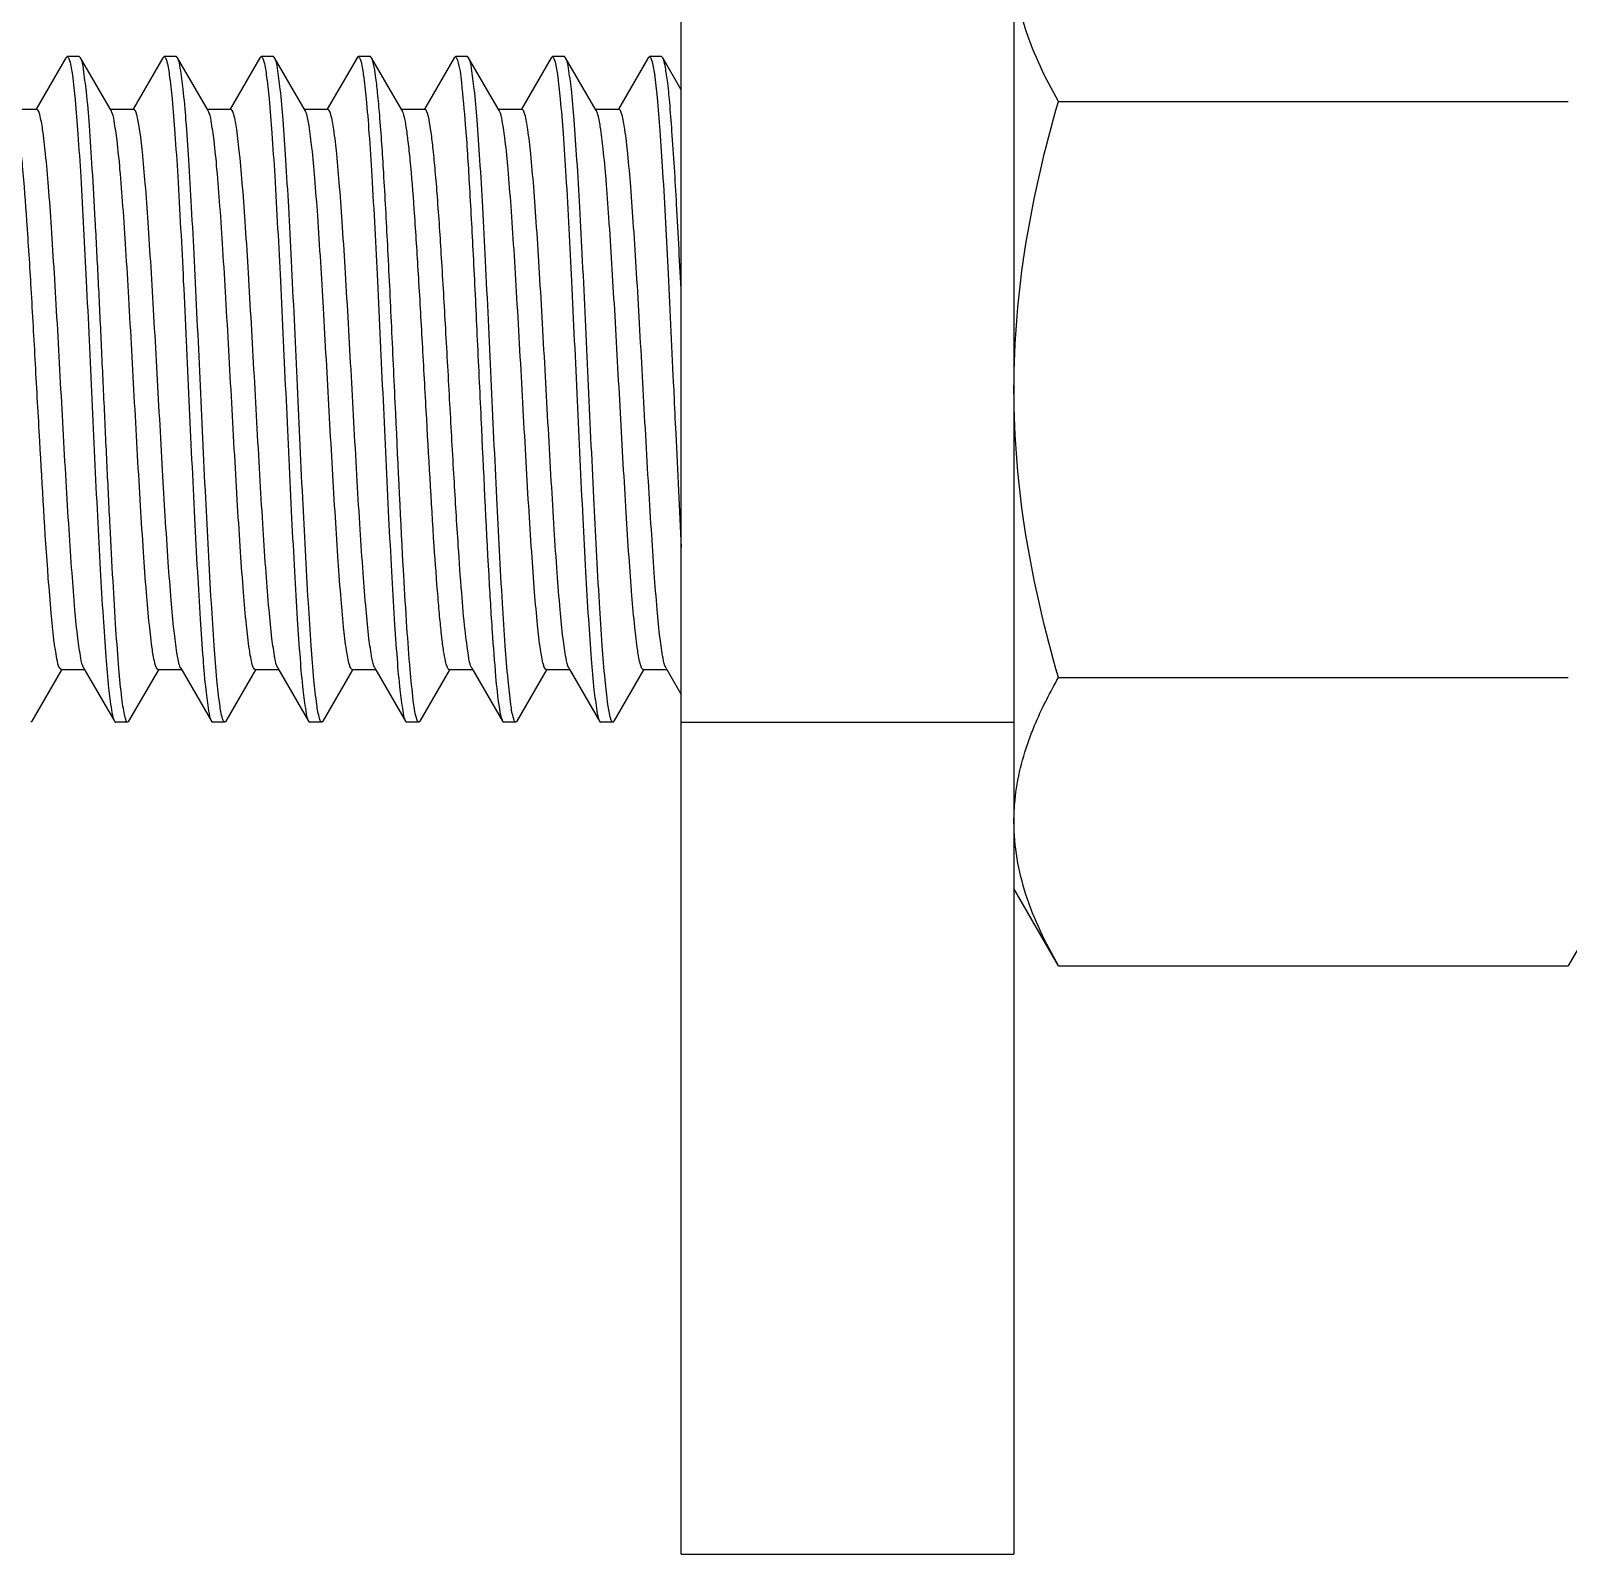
# Model space of a CAD drawing. Extents: x -191212 to 1245715665, y -234495 to 250873.
# Drawn here: x 180498.3 to 180592.1, y 129931.3 to 130024.2 of the extents above; entities that cross this region are included whole.
import ezdxf

# ---------------------------------------------------------------- set-up
doc = ezdxf.new("R2010")
doc.units = 0
doc.header["$LTSCALE"] = 500
doc.layers.get('0').update_dxf_attribs({"linetype": 'CONTINUOUS'})
doc.layers.add('PUB_TEXT', color=7, linetype='CONTINUOUS')

# ---------------------------------------------------------------- blocks, each defined once
blk = doc.blocks.new('deeeeee')
at = {"linetype": 'Continuous'}
for p, q in [((-471700.77, -354887.92), (-471700.77, -354688.55)), ((-471670.28, -354688.55), (-471670.28, -354887.92)), ((-471757.17, -354750.8), (-471759.9, -354755.5)), ((-471757.17, -354750.8), (-471757.06, -354750.7)), ((-471755.95, -354750.7), (-471757.06, -354750.7)), ((-471755.95, -354750.7), (-471757.06, -354750.7)), ((-471757.06, -354750.7), (-471757.04, -354750.71)), ((-471755.83, -354750.8), (-471755.95, -354750.7)), ((-471753.03, -354755.65), (-471755.83, -354750.8)), ((-471748.28, -354750.8), (-471751, -354755.5)), ((-471748.28, -354750.8), (-471748.17, -354750.7)), ((-471747.05, -354750.7), (-471748.17, -354750.7)), ((-471747.05, -354750.7), (-471748.17, -354750.7)), ((-471748.17, -354750.7), (-471748.15, -354750.71)), ((-471746.94, -354750.8), (-471747.05, -354750.7)), ((-471744.13, -354755.65), (-471746.94, -354750.8)), ((-471739.39, -354750.8), (-471742.11, -354755.5)), ((-471739.39, -354750.8), (-471739.27, -354750.7)), ((-471738.16, -354750.7), (-471739.27, -354750.7)), ((-471738.16, -354750.7), (-471739.27, -354750.7)), ((-471739.27, -354750.7), (-471739.25, -354750.71)), ((-471738.05, -354750.8), (-471738.16, -354750.7)), ((-471735.24, -354755.65), (-471738.05, -354750.8)), ((-471730.49, -354750.8), (-471733.22, -354755.5)), ((-471730.49, -354750.8), (-471730.38, -354750.7)), ((-471729.27, -354750.7), (-471730.38, -354750.7)), ((-471729.27, -354750.7), (-471730.38, -354750.7)), ((-471730.38, -354750.7), (-471730.36, -354750.71)), ((-471729.15, -354750.8), (-471729.27, -354750.7)), ((-471726.34, -354755.65), (-471729.15, -354750.8)), ((-471721.6, -354750.8), (-471724.32, -354755.5)), ((-471721.6, -354750.8), (-471721.48, -354750.7)), ((-471720.37, -354750.7), (-471721.48, -354750.7)), ((-471720.37, -354750.7), (-471721.48, -354750.7)), ((-471721.48, -354750.7), (-471721.47, -354750.71)), ((-471720.26, -354750.8), (-471720.37, -354750.7)), ((-471717.45, -354755.65), (-471720.26, -354750.8)), ((-471712.7, -354750.8), (-471715.43, -354755.5)), ((-471712.7, -354750.8), (-471712.59, -354750.7)), ((-471711.48, -354750.7), (-471712.59, -354750.7)), ((-471711.48, -354750.7), (-471712.59, -354750.7)), ((-471712.59, -354750.7), (-471712.57, -354750.71)), ((-471711.37, -354750.8), (-471711.48, -354750.7)), ((-471708.56, -354755.65), (-471711.37, -354750.8)), ((-471703.81, -354750.8), (-471706.54, -354755.5)), ((-471703.81, -354750.8), (-471703.7, -354750.7)), ((-471702.59, -354750.7), (-471703.7, -354750.7)), ((-471702.59, -354750.7), (-471703.7, -354750.7)), ((-471703.7, -354750.7), (-471703.68, -354750.71)), ((-471702.47, -354750.8), (-471702.59, -354750.7)), ((-471700.77, -354753.74), (-471702.47, -354750.8)), ((-471666.2, -354754.8), (-471619.48, -354754.8)), ((-471759.85, -354755.53), (-471761.99, -354755.53)), ((-471750.95, -354755.53), (-471753.09, -354755.53)), ((-471742.06, -354755.53), (-471744.2, -354755.53)), ((-471733.17, -354755.53), (-471735.31, -354755.53)), ((-471735.15, -354755.84), (-471735.24, -354755.65)), ((-471724.27, -354755.53), (-471726.41, -354755.53)), ((-471715.38, -354755.53), (-471717.52, -354755.53)), ((-471706.49, -354755.53), (-471708.62, -354755.53)), ((-471701.47, -354781.23), (-471701.46, -354781.55)), ((-471760.28, -354811.59), (-471757.56, -354806.89)), ((-471757.61, -354806.86), (-471757.74, -354806.75)), ((-471757.61, -354806.86), (-471755.47, -354806.86)), ((-471755.53, -354806.75), (-471752.73, -354811.59)), ((-471751.39, -354811.59), (-471748.66, -354806.89)), ((-471748.71, -354806.86), (-471746.57, -354806.86)), ((-471746.64, -354806.74), (-471743.83, -354811.59)), ((-471742.49, -354811.59), (-471739.77, -354806.89)), ((-471739.82, -354806.86), (-471737.68, -354806.86)), ((-471737.75, -354806.74), (-471734.94, -354811.59)), ((-471733.6, -354811.59), (-471730.88, -354806.89)), ((-471730.93, -354806.86), (-471728.79, -354806.86)), ((-471728.85, -354806.74), (-471726.05, -354811.59)), ((-471724.71, -354811.59), (-471721.98, -354806.89)), ((-471722.03, -354806.86), (-471719.89, -354806.86)), ((-471719.96, -354806.74), (-471717.15, -354811.59)), ((-471715.81, -354811.59), (-471713.09, -354806.89)), ((-471713.14, -354806.86), (-471711, -354806.86)), ((-471711.07, -354806.74), (-471708.26, -354811.59)), ((-471706.92, -354811.59), (-471704.2, -354806.89)), ((-471704.25, -354806.86), (-471702.11, -354806.86)), ((-471702.17, -354806.74), (-471702.11, -354806.86)), ((-471702.11, -354806.86), (-471700.77, -354809.16)), ((-471666.2, -354807.6), (-471619.48, -354807.6)), ((-471760.28, -354811.59), (-471760.39, -354811.69)), ((-471752.75, -354811.55), (-471752.73, -354811.59)), ((-471752.73, -354811.59), (-471752.68, -354811.65)), ((-471751.5, -354811.69), (-471752.61, -354811.69)), ((-471751.39, -354811.59), (-471751.5, -354811.69)), ((-471743.83, -354811.59), (-471743.72, -354811.69)), ((-471742.61, -354811.69), (-471743.72, -354811.69)), ((-471742.61, -354811.69), (-471743.72, -354811.69)), ((-471742.61, -354811.69), (-471742.62, -354811.69)), ((-471742.49, -354811.59), (-471742.61, -354811.69)), ((-471734.94, -354811.59), (-471734.83, -354811.69)), ((-471733.71, -354811.69), (-471734.83, -354811.69)), ((-471733.71, -354811.69), (-471734.83, -354811.69)), ((-471733.71, -354811.69), (-471733.73, -354811.69)), ((-471733.6, -354811.59), (-471733.71, -354811.69)), ((-471726.05, -354811.59), (-471725.93, -354811.69)), ((-471724.82, -354811.69), (-471725.93, -354811.69)), ((-471724.82, -354811.69), (-471725.93, -354811.69)), ((-471724.71, -354811.59), (-471724.82, -354811.69)), ((-471717.15, -354811.59), (-471717.04, -354811.69)), ((-471715.93, -354811.69), (-471717.04, -354811.69)), ((-471715.93, -354811.69), (-471717.04, -354811.69)), ((-471715.93, -354811.69), (-471715.94, -354811.69)), ((-471715.81, -354811.59), (-471715.93, -354811.69)), ((-471708.26, -354811.59), (-471708.14, -354811.69)), ((-471707.03, -354811.69), (-471708.14, -354811.69)), ((-471707.03, -354811.69), (-471708.14, -354811.69)), ((-471707.03, -354811.69), (-471707.05, -354811.69)), ((-471706.92, -354811.59), (-471707.03, -354811.69)), ((-471700.77, -354811.69), (-471670.28, -354811.69)), ((-471666.2, -354834), (-471670.28, -354826.92)), ((-471615.4, -354826.92), (-471619.48, -354834)), ((-471666.2, -354834), (-471619.48, -354834)), ((-471700.77, -354887.92), (-471670.28, -354887.92))]:
    blk.add_line(p, q, dxfattribs=at)
for points, knots in [([(-471666.2, -354754.8), (-471667.39, -354752.72), (-471669.44, -354748.51), (-471670.28, -354743.85), (-471670.28, -354741.59)], [0, 0, 0, 0, 0.514931, 1, 1, 1, 1]), ([(-471757.04, -354750.71), (-471757.02, -354750.71), (-471756.91, -354750.8), (-471756.88, -354750.95), (-471756.84, -354751.06)], [0, 0, 0, 0, 0.142412, 1, 1, 1, 1]), ([(-471756.84, -354751.06), (-471756.71, -354751.49), (-471756.53, -354752.7), (-471756.29, -354754.95), (-471756.05, -354758.05), (-471755.69, -354763.58), (-471755.28, -354771.68), (-471754.8, -354782.05), (-471754.39, -354790.87), (-471754.04, -354797.52), (-471753.79, -354801.82), (-471753.54, -354805.44), (-471753.31, -354808.28), (-471753.05, -354810.22), (-471752.9, -354811.24), (-471752.75, -354811.55)], [0, 0, 0, 0, 0.022323, 0.059966, 0.111809, 0.176196, 0.333935, 0.512859, 0.689876, 0.770433, 0.84213, 0.902644, 0.950025, 0.982776, 1, 1, 1, 1]), ([(-471751.5, -354811.69), (-471751.57, -354811.69), (-471751.69, -354811.45), (-471751.79, -354811.06), (-471751.93, -354810.35), (-471752.12, -354808.92), (-471752.35, -354806.49), (-471752.61, -354802.92), (-471752.87, -354798.55), (-471753.14, -354793.56), (-471753.4, -354788.11), (-471753.67, -354782.4), (-471753.93, -354776.66), (-471754.2, -354771.08), (-471754.47, -354765.87), (-471754.73, -354761.21), (-471755, -354757.3), (-471755.23, -354754.23), (-471755.52, -354752.19), (-471755.66, -354751.11), (-471755.83, -354750.8)], [0, 0, 0, 0, 0.003179, 0.010349, 0.021865, 0.037693, 0.081777, 0.141086, 0.21349, 0.29637, 0.38671, 0.481216, 0.576446, 0.66894, 0.755331, 0.832471, 0.897559, 0.948248, 0.982744, 1, 1, 1, 1]), ([(-471748.15, -354750.71), (-471748.13, -354750.71), (-471748.02, -354750.79), (-471747.99, -354750.93), (-471747.96, -354751.03)], [0, 0, 0, 0, 0.146004, 1, 1, 1, 1]), ([(-471747.96, -354751.03), (-471747.82, -354751.45), (-471747.65, -354752.65), (-471747.4, -354754.88), (-471747.16, -354757.99), (-471746.8, -354763.55), (-471746.38, -354771.71), (-471745.9, -354782.16), (-471745.49, -354791.03), (-471745.14, -354797.71), (-471744.89, -354802.01), (-471744.63, -354805.62), (-471744.41, -354808.43), (-471744.14, -354810.31), (-471744, -354811.31), (-471743.83, -354811.59)], [0, 0, 0, 0, 0.021904, 0.059356, 0.111234, 0.175859, 0.334521, 0.514585, 0.692487, 0.773246, 0.844913, 0.905138, 0.951952, 0.983857, 1, 1, 1, 1]), ([(-471742.81, -354811.36), (-471742.95, -354810.94), (-471743.12, -354809.74), (-471743.37, -354807.51), (-471743.61, -354804.4), (-471743.97, -354798.84), (-471744.39, -354790.69), (-471744.87, -354780.24), (-471745.29, -354771.36), (-471745.64, -354764.68), (-471745.89, -354760.38), (-471746.14, -354756.78), (-471746.37, -354753.96), (-471746.64, -354752.08), (-471746.78, -354751.09), (-471746.94, -354750.8)], [0, 0, 0, 0, 0.021888, 0.059328, 0.111196, 0.175814, 0.334474, 0.514547, 0.692462, 0.773228, 0.844902, 0.905131, 0.951948, 0.983856, 1, 1, 1, 1]), ([(-471739.25, -354750.71), (-471739.24, -354750.71), (-471739.13, -354750.79), (-471739.1, -354750.92), (-471739.07, -354751.02)], [0, 0, 0, 0, 0.146788, 1, 1, 1, 1]), ([(-471739.07, -354751.02), (-471738.93, -354751.44), (-471738.76, -354752.64), (-471738.51, -354754.87), (-471738.27, -354757.97), (-471737.91, -354763.53), (-471737.49, -354771.69), (-471737, -354782.14), (-471736.59, -354791.02), (-471736.24, -354797.7), (-471735.99, -354802.01), (-471735.74, -354805.61), (-471735.51, -354808.43), (-471735.24, -354810.31), (-471735.1, -354811.31), (-471734.94, -354811.59)], [0, 0, 0, 0, 0.021788, 0.059148, 0.110955, 0.175533, 0.334174, 0.514296, 0.692285, 0.773094, 0.844811, 0.905077, 0.951921, 0.983848, 1, 1, 1, 1]), ([(-471733.92, -354811.36), (-471734.05, -354810.94), (-471734.23, -354809.75), (-471734.48, -354807.51), (-471734.72, -354804.4), (-471735.08, -354798.84), (-471735.5, -354790.69), (-471735.98, -354780.24), (-471736.39, -354771.36), (-471736.74, -354764.68), (-471736.99, -354760.38), (-471737.25, -354756.78), (-471737.47, -354753.96), (-471737.74, -354752.08), (-471737.88, -354751.09), (-471738.05, -354750.8)], [0, 0, 0, 0, 0.021877, 0.059311, 0.111175, 0.175792, 0.334445, 0.514524, 0.692444, 0.773209, 0.844887, 0.905122, 0.951945, 0.983855, 1, 1, 1, 1]), ([(-471730.36, -354750.71), (-471730.34, -354750.71), (-471730.24, -354750.79), (-471730.21, -354750.92), (-471730.17, -354751.02)], [0, 0, 0, 0, 0.146706, 1, 1, 1, 1]), ([(-471730.17, -354751.02), (-471730.04, -354751.45), (-471729.86, -354752.64), (-471729.61, -354754.87), (-471729.37, -354757.97), (-471729.01, -354763.53), (-471728.6, -354771.69), (-471728.11, -354782.14), (-471727.7, -354791.02), (-471727.35, -354797.7), (-471727.1, -354802.01), (-471726.85, -354805.61), (-471726.62, -354808.43), (-471726.35, -354810.31), (-471726.21, -354811.31), (-471726.05, -354811.59)], [0, 0, 0, 0, 0.0218, 0.059172, 0.110989, 0.175574, 0.334211, 0.514328, 0.692305, 0.773106, 0.844818, 0.905082, 0.951925, 0.983849, 1, 1, 1, 1]), ([(-471726.21, -354798.21), (-471726.48, -354793.27), (-471726.84, -354785.69), (-471727.3, -354775.6), (-471727.66, -354768.25), (-471728.01, -354761.78), (-471728.31, -354757.13), (-471728.58, -354754.17), (-471728.75, -354752.61), (-471728.93, -354751.54), (-471729.05, -354750.98), (-471729.15, -354750.8)], [0, 0, 0, 0, 0.31261, 0.479025, 0.637331, 0.776893, 0.888349, 0.931124, 0.964281, 0.987309, 1, 1, 1, 1]), ([(-471721.47, -354750.71), (-471721.45, -354750.71), (-471721.35, -354750.79), (-471721.31, -354750.92), (-471721.28, -354751.03)], [0, 0, 0, 0, 0.14666, 1, 1, 1, 1]), ([(-471721.28, -354751.03), (-471721.07, -354751.69), (-471720.86, -354753.67), (-471720.5, -354757.42), (-471720.18, -354762.68), (-471719.83, -354769.11), (-471719.49, -354776.31), (-471719.03, -354786.09), (-471718.69, -354793.43), (-471718.42, -354798.21)], [0, 0, 0, 0, 0.04411, 0.125541, 0.239358, 0.37843, 0.533993, 0.696234, 1, 1, 1, 1]), ([(-471716.13, -354811.37), (-471716.27, -354810.95), (-471716.44, -354809.76), (-471716.69, -354807.53), (-471716.93, -354804.42), (-471717.29, -354798.87), (-471717.71, -354790.71), (-471718.19, -354780.26), (-471718.61, -354771.38), (-471718.96, -354764.69), (-471719.2, -354760.39), (-471719.46, -354756.78), (-471719.69, -354753.96), (-471719.95, -354752.08), (-471720.1, -354751.09), (-471720.26, -354750.8)], [0, 0, 0, 0, 0.02177, 0.059115, 0.110912, 0.175482, 0.334119, 0.514249, 0.692251, 0.773068, 0.844793, 0.905066, 0.951916, 0.983846, 1, 1, 1, 1]), ([(-471712.57, -354750.71), (-471712.56, -354750.71), (-471712.45, -354750.79), (-471712.42, -354750.93), (-471712.38, -354751.03)], [0, 0, 0, 0, 0.146034, 1, 1, 1, 1]), ([(-471712.38, -354751.03), (-471712.25, -354751.45), (-471712.07, -354752.65), (-471711.83, -354754.88), (-471711.58, -354757.99), (-471711.22, -354763.55), (-471710.81, -354771.71), (-471710.32, -354782.16), (-471709.91, -354791.03), (-471709.56, -354797.71), (-471709.31, -354802.01), (-471709.06, -354805.62), (-471708.83, -354808.43), (-471708.56, -354810.31), (-471708.42, -354811.31), (-471708.26, -354811.59)], [0, 0, 0, 0, 0.021899, 0.059349, 0.111223, 0.175847, 0.334508, 0.514576, 0.692482, 0.773242, 0.844912, 0.905137, 0.951951, 0.983857, 1, 1, 1, 1]), ([(-471707.24, -354811.36), (-471707.37, -354810.94), (-471707.55, -354809.74), (-471707.8, -354807.51), (-471708.04, -354804.4), (-471708.4, -354798.84), (-471708.82, -354790.68), (-471709.3, -354780.23), (-471709.71, -354771.36), (-471710.06, -354764.68), (-471710.31, -354760.38), (-471710.57, -354756.78), (-471710.79, -354753.96), (-471711.06, -354752.08), (-471711.2, -354751.09), (-471711.37, -354750.8)], [0, 0, 0, 0, 0.02191, 0.059368, 0.111249, 0.175876, 0.33454, 0.514602, 0.692499, 0.773255, 0.84492, 0.905142, 0.951954, 0.983858, 1, 1, 1, 1]), ([(-471703.68, -354750.71), (-471703.66, -354750.71), (-471703.56, -354750.79), (-471703.53, -354750.92), (-471703.49, -354751.02)], [0, 0, 0, 0, 0.147008, 1, 1, 1, 1]), ([(-471703.49, -354751.02), (-471703.36, -354751.43), (-471703.19, -354752.58), (-471702.95, -354754.73), (-471702.71, -354757.73), (-471702.36, -354763.1), (-471701.95, -354771.02), (-471701.64, -354777.68), (-471701.47, -354781.23)], [0, 0, 0, 0, 0.042374, 0.114709, 0.214932, 0.339935, 0.647912, 1, 1, 1, 1]), ([(-471700.77, -354772.48), (-471700.91, -354769.73), (-471701.16, -354764.73), (-471701.51, -354758.87), (-471701.81, -354755.09), (-471702, -354753.09), (-471702.22, -354751.73), (-471702.35, -354751.02), (-471702.47, -354750.8)], [0, 0, 0, 0, 0.379459, 0.689334, 0.809279, 0.902185, 0.96608, 1, 1, 1, 1]), ([(-471670.28, -354781.2), (-471670.28, -354776.73), (-471669.5, -354767.79), (-471667.44, -354759.08), (-471666.2, -354754.8)], [0, 0, 0, 0, 0.499896, 1, 1, 1, 1]), ([(-471757.74, -354806.75), (-471757.89, -354806.48), (-471758.05, -354805.59), (-471758.32, -354803.9), (-471758.55, -354801.43), (-471759.04, -354795.35), (-471759.47, -354787.74), (-471759.96, -354778.9), (-471760.33, -354772.18), (-471760.71, -354766.15), (-471761.03, -354761.76), (-471761.31, -354758.94), (-471761.49, -354757.43), (-471761.68, -354756.38), (-471761.82, -354755.83), (-471761.92, -354755.65)], [0, 0, 0, 0, 0.017852, 0.051664, 0.100534, 0.162875, 0.407985, 0.545976, 0.68048, 0.801297, 0.899285, 0.937334, 0.967097, 0.988058, 1, 1, 1, 1]), ([(-471755.53, -354806.75), (-471755.69, -354806.47), (-471755.86, -354805.53), (-471756.13, -354803.75), (-471756.37, -354801.13), (-471756.63, -354797.81), (-471756.9, -354793.88), (-471757.26, -354787.87), (-471757.6, -354781.58), (-471757.95, -354775.22), (-471758.22, -354770.67), (-471758.48, -354766.49), (-471758.74, -354762.85), (-471759, -354759.86), (-471759.24, -354757.66), (-471759.48, -354756.3), (-471759.66, -354755.71), (-471759.79, -354755.53), (-471759.85, -354755.53)], [0, 0, 0, 0, 0.018628, 0.054185, 0.105638, 0.171201, 0.248536, 0.334866, 0.521871, 0.615806, 0.705504, 0.787737, 0.859546, 0.918359, 0.962097, 0.989304, 0.996544, 1, 1, 1, 1]), ([(-471748.71, -354806.86), (-471748.77, -354806.86), (-471748.9, -354806.68), (-471749.08, -354806.09), (-471749.31, -354804.73), (-471749.56, -354802.54), (-471749.82, -354799.55), (-471750.08, -354795.91), (-471750.34, -354791.73), (-471750.61, -354787.17), (-471750.96, -354780.82), (-471751.3, -354774.53), (-471751.66, -354768.52), (-471751.92, -354764.59), (-471752.19, -354761.27), (-471752.43, -354758.65), (-471752.7, -354756.87), (-471752.86, -354755.93), (-471753.03, -354755.65)], [0, 0, 0, 0, 0.003455, 0.010692, 0.037889, 0.081612, 0.140406, 0.212191, 0.294399, 0.384075, 0.477989, 0.664972, 0.751304, 0.82865, 0.894235, 0.945722, 0.98132, 1, 1, 1, 1]), ([(-471746.73, -354806.53), (-471746.87, -354806.15), (-471747.05, -354805.06), (-471747.3, -354803.05), (-471747.55, -354800.28), (-471747.92, -354795.38), (-471748.34, -354788.26), (-471748.75, -354780.73), (-471749.1, -354774.52), (-471749.36, -354770.1), (-471749.62, -354766.06), (-471749.87, -354762.55), (-471750.13, -354759.68), (-471750.36, -354757.57), (-471750.6, -354756.27), (-471750.77, -354755.71), (-471750.9, -354755.53), (-471750.95, -354755.53)], [0, 0, 0, 0, 0.023905, 0.063882, 0.118695, 0.186499, 0.351414, 0.536115, 0.627999, 0.715327, 0.79509, 0.864539, 0.921297, 0.963445, 0.989649, 0.996636, 1, 1, 1, 1]), ([(-471739.82, -354806.86), (-471739.88, -354806.86), (-471740.01, -354806.68), (-471740.18, -354806.09), (-471740.42, -354804.73), (-471740.66, -354802.54), (-471740.92, -354799.55), (-471741.18, -354795.91), (-471741.45, -354791.73), (-471741.71, -354787.17), (-471742.06, -354780.82), (-471742.41, -354774.53), (-471742.77, -354768.52), (-471743.03, -354764.59), (-471743.3, -354761.27), (-471743.54, -354758.65), (-471743.81, -354756.87), (-471743.97, -354755.93), (-471744.13, -354755.65)], [0, 0, 0, 0, 0.003456, 0.010693, 0.037891, 0.081614, 0.140408, 0.212193, 0.2944, 0.384075, 0.47799, 0.664974, 0.751306, 0.828653, 0.894237, 0.945723, 0.981321, 1, 1, 1, 1]), ([(-471737.75, -354806.74), (-471737.91, -354806.47), (-471738.07, -354805.52), (-471738.34, -354803.75), (-471738.58, -354801.13), (-471738.85, -354797.8), (-471739.11, -354793.87), (-471739.47, -354787.87), (-471739.81, -354781.57), (-471740.17, -354775.22), (-471740.43, -354770.66), (-471740.69, -354766.49), (-471740.95, -354762.85), (-471741.22, -354759.86), (-471741.46, -354757.66), (-471741.69, -354756.3), (-471741.87, -354755.71), (-471742, -354755.53), (-471742.06, -354755.53)], [0, 0, 0, 0, 0.018679, 0.054277, 0.105763, 0.171347, 0.248694, 0.335027, 0.52201, 0.615925, 0.7056, 0.787807, 0.859592, 0.918386, 0.962109, 0.989307, 0.996544, 1, 1, 1, 1]), ([(-471730.93, -354806.86), (-471730.98, -354806.86), (-471731.11, -354806.69), (-471731.28, -354806.12), (-471731.52, -354804.81), (-471731.75, -354802.7), (-471732.01, -354799.82), (-471732.26, -354796.3), (-471732.52, -354792.26), (-471732.78, -354787.83), (-471733.13, -354781.61), (-471733.54, -354774.07), (-471733.97, -354766.95), (-471734.33, -354762.05), (-471734.58, -354759.29), (-471734.84, -354757.3), (-471735.02, -354756.22), (-471735.15, -354755.84)], [0, 0, 0, 0, 0.00337, 0.010373, 0.036639, 0.078887, 0.135774, 0.205372, 0.28529, 0.372768, 0.464782, 0.64963, 0.814469, 0.882133, 0.936734, 0.976432, 1, 1, 1, 1]), ([(-471728.85, -354806.74), (-471729.01, -354806.47), (-471729.18, -354805.52), (-471729.45, -354803.75), (-471729.69, -354801.13), (-471729.95, -354797.8), (-471730.22, -354793.87), (-471730.58, -354787.87), (-471730.92, -354781.57), (-471731.27, -354775.22), (-471731.54, -354770.66), (-471731.8, -354766.49), (-471732.06, -354762.85), (-471732.32, -354759.86), (-471732.56, -354757.66), (-471732.8, -354756.3), (-471732.98, -354755.71), (-471733.11, -354755.53), (-471733.17, -354755.53)], [0, 0, 0, 0, 0.01868, 0.054279, 0.105765, 0.17135, 0.248696, 0.335029, 0.522011, 0.615925, 0.705601, 0.787809, 0.859595, 0.918388, 0.962111, 0.989308, 0.996545, 1, 1, 1, 1]), ([(-471723.42, -354795.52), (-471723.69, -354791.39), (-471724.04, -354785.06), (-471724.51, -354776.62), (-471724.86, -354770.47), (-471725.21, -354765.02), (-471725.51, -354761.1), (-471725.78, -354758.59), (-471725.95, -354757.25), (-471726.12, -354756.31), (-471726.25, -354755.81), (-471726.34, -354755.65)], [0, 0, 0, 0, 0.310342, 0.475677, 0.633257, 0.772654, 0.88467, 0.928035, 0.961992, 0.986043, 1, 1, 1, 1]), ([(-471721.21, -354795.52), (-471721.35, -354793.45), (-471721.61, -354789.12), (-471721.98, -354782.48), (-471722.35, -354775.76), (-471722.72, -354769.42), (-471723.03, -354764.61), (-471723.3, -354761.3), (-471723.49, -354759.32), (-471723.67, -354757.77), (-471723.86, -354756.58), (-471724, -354755.95), (-471724.17, -354755.53), (-471724.27, -354755.53)], [0, 0, 0, 0, 0.154792, 0.324211, 0.496022, 0.657766, 0.797744, 0.856333, 0.905865, 0.945463, 0.974462, 0.992476, 1, 1, 1, 1]), ([(-471713.14, -354806.86), (-471713.2, -354806.86), (-471713.33, -354806.68), (-471713.5, -354806.09), (-471713.74, -354804.73), (-471713.98, -354802.54), (-471714.24, -354799.55), (-471714.5, -354795.91), (-471714.77, -354791.73), (-471715.03, -354787.17), (-471715.38, -354780.82), (-471715.73, -354774.53), (-471716.09, -354768.52), (-471716.35, -354764.59), (-471716.62, -354761.27), (-471716.86, -354758.65), (-471717.13, -354756.87), (-471717.29, -354755.93), (-471717.45, -354755.65)], [0, 0, 0, 0, 0.003456, 0.010693, 0.037891, 0.081614, 0.140408, 0.212193, 0.2944, 0.384075, 0.47799, 0.664973, 0.751306, 0.828653, 0.894237, 0.945723, 0.981321, 1, 1, 1, 1]), ([(-471711.07, -354806.74), (-471711.23, -354806.47), (-471711.39, -354805.52), (-471711.66, -354803.75), (-471711.9, -354801.13), (-471712.17, -354797.8), (-471712.43, -354793.87), (-471712.79, -354787.87), (-471713.13, -354781.57), (-471713.49, -354775.22), (-471713.75, -354770.66), (-471714.01, -354766.49), (-471714.27, -354762.85), (-471714.54, -354759.86), (-471714.78, -354757.66), (-471715.01, -354756.3), (-471715.19, -354755.71), (-471715.32, -354755.53), (-471715.38, -354755.53)], [0, 0, 0, 0, 0.018679, 0.054277, 0.105763, 0.171347, 0.248694, 0.335026, 0.52201, 0.615925, 0.7056, 0.787807, 0.859592, 0.918386, 0.962109, 0.989307, 0.996544, 1, 1, 1, 1]), ([(-471704.25, -354806.86), (-471704.3, -354806.86), (-471704.43, -354806.69), (-471704.6, -354806.12), (-471704.83, -354804.83), (-471705.07, -354802.73), (-471705.32, -354799.87), (-471705.58, -354796.37), (-471705.84, -354792.35), (-471706.09, -354787.94), (-471706.44, -354781.75), (-471706.85, -354774.22), (-471707.28, -354767.1), (-471707.64, -354762.19), (-471707.89, -354759.41), (-471708.14, -354757.38), (-471708.33, -354756.28), (-471708.46, -354755.89)], [0, 0, 0, 0, 0.003356, 0.010319, 0.036431, 0.078432, 0.135001, 0.204233, 0.283766, 0.370875, 0.462568, 0.647052, 0.812078, 0.880087, 0.935211, 0.975599, 1, 1, 1, 1]), ([(-471702.17, -354806.74), (-471702.33, -354806.47), (-471702.5, -354805.52), (-471702.77, -354803.75), (-471703.01, -354801.13), (-471703.27, -354797.8), (-471703.53, -354793.87), (-471703.9, -354787.87), (-471704.24, -354781.57), (-471704.59, -354775.22), (-471704.86, -354770.66), (-471705.12, -354766.49), (-471705.38, -354762.85), (-471705.64, -354759.86), (-471705.88, -354757.66), (-471706.12, -354756.3), (-471706.3, -354755.71), (-471706.43, -354755.53), (-471706.49, -354755.53)], [0, 0, 0, 0, 0.018679, 0.054278, 0.105765, 0.17135, 0.248696, 0.335028, 0.522011, 0.615925, 0.705601, 0.787809, 0.859594, 0.918388, 0.962111, 0.989308, 0.996544, 1, 1, 1, 1]), ([(-471701.46, -354781.55), (-471701.4, -354782.77), (-471701.18, -354787.49), (-471700.96, -354792.2), (-471700.77, -354795.69)], [0, 0, 0, 0, 0.259922, 1, 1, 1, 1]), ([(-471666.2, -354807.6), (-471667.44, -354803.31), (-471669.5, -354794.6), (-471670.28, -354785.66), (-471670.28, -354781.2)], [0, 0, 0, 0, 0.500104, 1, 1, 1, 1]), ([(-471722.03, -354806.86), (-471722.12, -354806.86), (-471722.28, -354806.53), (-471722.41, -354806), (-471722.58, -354805.03), (-471722.74, -354803.74), (-471722.91, -354802.1), (-471723.15, -354799.33), (-471723.31, -354797.1), (-471723.42, -354795.52)], [0, 0, 0, 0, 0.022487, 0.074555, 0.158145, 0.272549, 0.416177, 0.587029, 1, 1, 1, 1]), ([(-471719.96, -354806.74), (-471720.16, -354806.4), (-471720.33, -354805.19), (-471720.65, -354802.91), (-471720.93, -354799.53), (-471721.12, -354796.96), (-471721.21, -354795.52)], [0, 0, 0, 0, 0.10579, 0.314513, 0.617347, 1, 1, 1, 1]), ([(-471725.05, -354811.29), (-471725.2, -354810.77), (-471725.39, -354809.28), (-471725.67, -354806.52), (-471725.94, -354802.69), (-471726.12, -354799.81), (-471726.21, -354798.21)], [0, 0, 0, 0, 0.125282, 0.339928, 0.635519, 1, 1, 1, 1]), ([(-471718.42, -354798.21), (-471718.33, -354799.95), (-471718.14, -354803.05), (-471717.84, -354807.07), (-471717.59, -354809.65), (-471717.35, -354811), (-471717.23, -354811.45), (-471717.15, -354811.59)], [0, 0, 0, 0, 0.387702, 0.692616, 0.899746, 0.963455, 1, 1, 1, 1]), ([(-471668.79, -354813.01), (-471668.62, -354812.55), (-471667.87, -354810.69), (-471666.95, -354808.91), (-471666.2, -354807.6)], [0, 0, 0, 0, 0.244807, 1, 1, 1, 1]), ([(-471752.68, -354811.65), (-471752.67, -354811.66), (-471752.65, -354811.68), (-471752.62, -354811.69), (-471752.61, -354811.69)], [0, 0, 0, 0, 0.549477, 1, 1, 1, 1]), ([(-471742.62, -354811.69), (-471742.64, -354811.68), (-471742.75, -354811.6), (-471742.78, -354811.47), (-471742.81, -354811.36)], [0, 0, 0, 0, 0.146111, 1, 1, 1, 1]), ([(-471733.73, -354811.69), (-471733.75, -354811.68), (-471733.85, -354811.6), (-471733.89, -354811.47), (-471733.92, -354811.36)], [0, 0, 0, 0, 0.146175, 1, 1, 1, 1]), ([(-471724.82, -354811.69), (-471724.84, -354811.69), (-471724.99, -354811.6), (-471725.01, -354811.42), (-471725.05, -354811.29)], [0, 0, 0, 0, 0.132072, 1, 1, 1, 1]), ([(-471715.94, -354811.69), (-471715.96, -354811.68), (-471716.07, -354811.6), (-471716.1, -354811.47), (-471716.13, -354811.37)], [0, 0, 0, 0, 0.146912, 1, 1, 1, 1]), ([(-471707.05, -354811.69), (-471707.07, -354811.68), (-471707.17, -354811.6), (-471707.21, -354811.47), (-471707.24, -354811.36)], [0, 0, 0, 0, 0.145963, 1, 1, 1, 1]), ([(-471670.28, -354820.8), (-471670.28, -354820.14), (-471670.15, -354817.49), (-471669.49, -354814.88), (-471668.79, -354813.01)], [0, 0, 0, 0, 0.246438, 1, 1, 1, 1]), ([(-471666.2, -354834), (-471667.39, -354831.93), (-471669.44, -354827.72), (-471670.28, -354823.05), (-471670.28, -354820.8)], [0, 0, 0, 0, 0.514931, 1, 1, 1, 1])]:
    blk.add_open_spline(points, degree=3, knots=knots, dxfattribs=at)
for points in [[(-471708.46, -354755.89), (-471708.48, -354755.81), (-471708.51, -354755.72), (-471708.56, -354755.65)], [(-471746.64, -354806.74), (-471746.68, -354806.68), (-471746.71, -354806.6), (-471746.73, -354806.53)]]:
    blk.add_open_spline(points, degree=3, dxfattribs=at)

msp = doc.modelspace()

# ---------------------------------------------------------------- block references
at = {"layer": 'PUB_TEXT', "xscale": 0.6652800000000001, "yscale": 0.6652800000000001, "zscale": 0.6652800000000001}
msp.add_blockref('deeeeee', (494351.104, 366031.126), dxfattribs=at)

doc.saveas('drawing.dxf')
